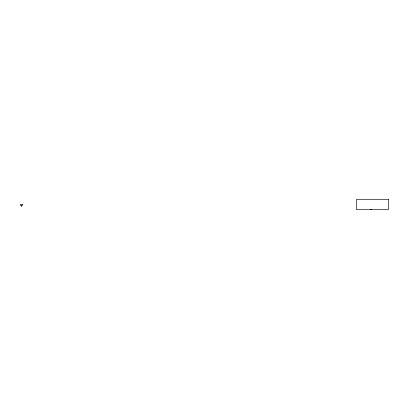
<?xml version="1.0" encoding="UTF-8"?>
<svg xmlns="http://www.w3.org/2000/svg" width="409" height="409" viewBox="0 0 409 409"><rect width="100%" height="100%" fill="white"/><g stroke="black" fill="none" stroke-linecap="round" stroke-linejoin="round"><path stroke-width="0.61" d="M371.474 209.49L370.687 209.49M388.55 199.51L356.346 199.51L356.346 209.49L388.55 209.49L388.55 199.51M22.383 204.342L20.45 204.342L20.45 205.308L22.383 205.308L22.383 204.342M21.611 205.921L21.222 206.116L21.611 205.921"/></g></svg>
